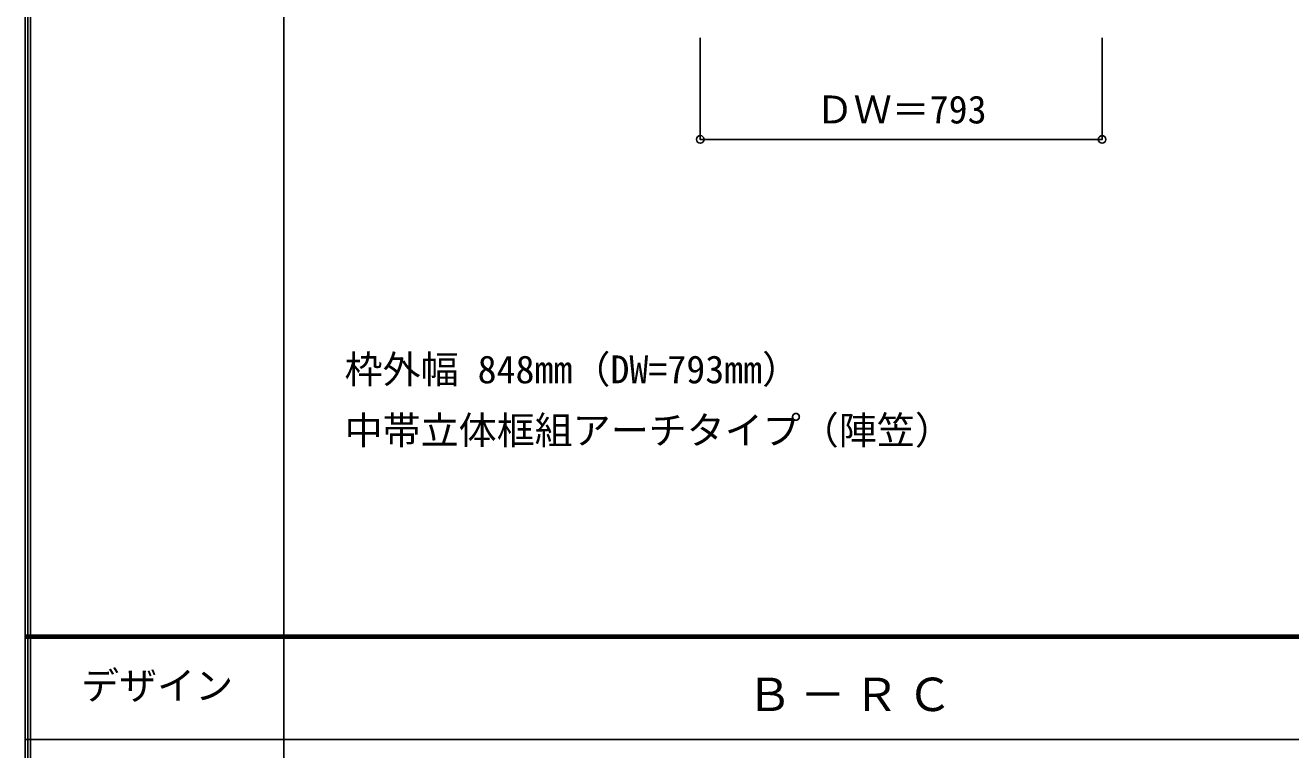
# Model space of a CAD drawing. Units: millimetres, scale not verified. Extents: x -6000 to 5700, y -4307 to 4175.
# Drawn here: x -6000 to -3503, y -36 to 1393 of the extents above; entities that cross this region are included whole.
import ezdxf
from ezdxf.enums import TextEntityAlignment as Align

# ---------------------------------------------------------------- set-up
doc = ezdxf.new("R2010")
doc.units = ezdxf.units.MM
doc.header["$LTSCALE"] = 30
doc.header["$PDMODE"] = 32
doc.header["$PDSIZE"] = 15
for name, color, linetype in [('0-A_文字', 7, 'Continuous'), ('0-B_寸法', 7, 'Continuous'), ('F-1_枠', 6, 'Continuous'), ('F-A_文字', 7, 'Continuous')]:
    doc.layers.add(name, color=color, linetype=linetype)
doc.styles.add('ＭＳ ゴシック', font='')
doc.styles.get('ＭＳ ゴシック').set_extended_font_data('MS Gothic')

msp = doc.modelspace()

# ---------------------------------------------------------------- linework, layer by layer
at = {"layer": '0-B_寸法', "color": 4}
for p, q in [((-4668.4, 1168), (-4668.4, 1368)), ((-3875.4, 1168), (-3875.4, 1368)), ((-4668.4, 1168), (-3875.4, 1168))]:
    msp.add_line(p, q, dxfattribs=at)
at = {"layer": '0-B_寸法'}
for p in [(-4668.4, 1168), (-3875.4, 1168)]:
    msp.add_point(p, dxfattribs=at)
at = {"layer": 'F-1_枠'}
for p, q in [((-6000, 4175), (-6000, -4205)), ((-5995, 4175), (-5995, -4205)), ((-5990, 4175), (-5990, -4205)), ((-5490, 4175), (-5490, -3790)), ((-6000, 190.5), (5690, 190.5)), ((-6000, 187.5), (5690, 187.5)), ((-6000, 184.5), (5690, 184.5)), ((-6000, -15.5), (5690, -15.5))]:
    msp.add_line(p, q, dxfattribs=at)

# ---------------------------------------------------------------- texts
at = {"layer": '0-A_文字', "style": 'ＭＳ ゴシック'}
for s, p in [('枠外幅 848mm（DW=793mm）', (-5370, 670.5)), ('中帯立体框組アーチタイプ（陣笠）', (-5370, 550.5))]:
    msp.add_text(s, height=54.99, dxfattribs=at).set_placement(p, align=Align.BOTTOM_LEFT)
at = {"layer": '0-A_文字', "insert": (-4576.7, 39.5), "char_height": 65.98, "attachment_point": 7, "style": 'ＭＳ ゴシック'}
msp.add_mtext('\\T1.17;Ｂ－ＲＣ', dxfattribs=at)
at = {"layer": '0-B_寸法', "style": 'ＭＳ ゴシック'}
msp.add_text('ＤＷ＝793', height=54.99, dxfattribs=at).set_placement((-4440.65, 1183), align=Align.BOTTOM_LEFT)
at = {"layer": 'F-A_文字', "style": 'ＭＳ ゴシック'}
msp.add_text('デザイン', height=54.99, dxfattribs=at).set_placement((-5890, 47), align=Align.BOTTOM_LEFT)

doc.saveas('drawing.dxf')
